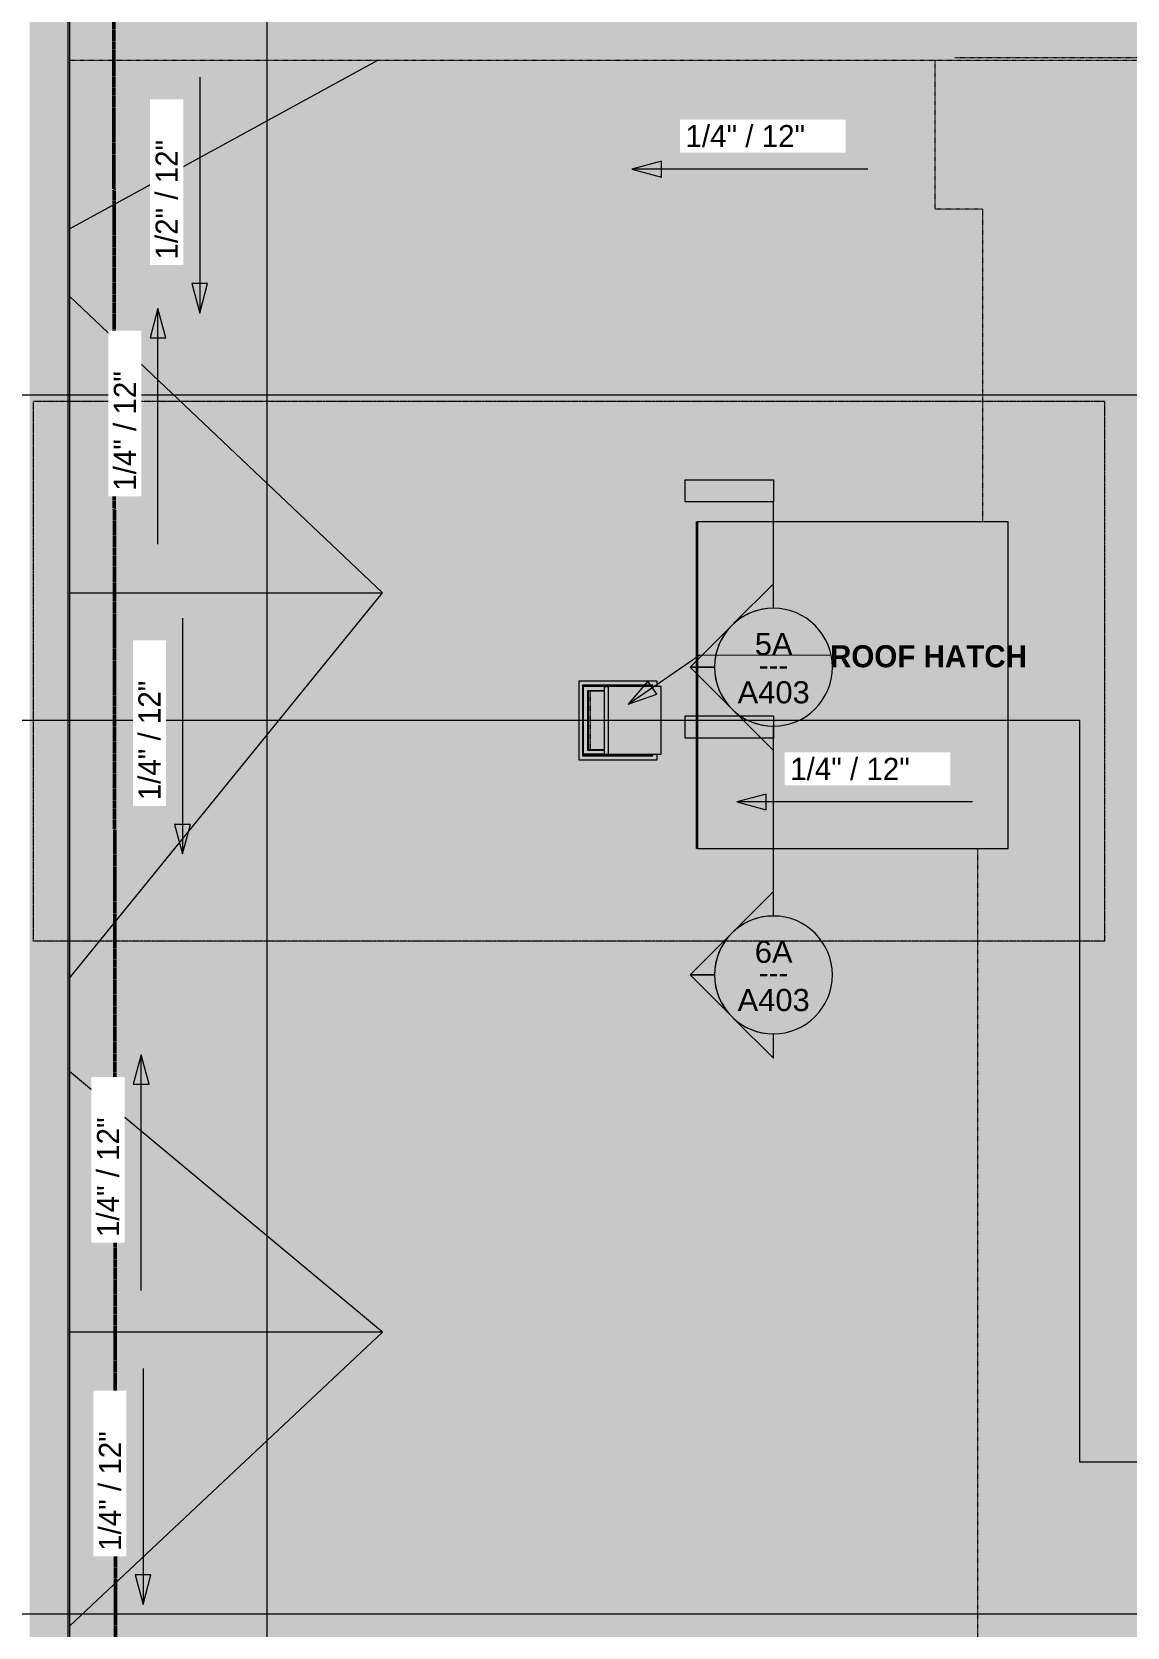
# Model space of a CAD drawing. Header units: inches. Extents: x -4250 to -935, y 9756 to 12395.
# Drawn here: x -3866 to -3420, y 11109 to 11759 of the extents above; entities that cross this region are included whole.
import ezdxf

# ---------------------------------------------------------------- set-up
doc = ezdxf.new("R2010")
doc.units = ezdxf.units.IN
doc.header["$MEASUREMENT"] = 0
for name, pattern in [('Aligning Line 1_8_', [0.25, 0.125, -0.125]), ('Dash 1_16_', [0.125, 0.0625, -0.0625]), ('Double Dash 3_8_', [1, 0.375, -0.125, 0.125, -0.125, 0.125, -0.125])]:
    doc.linetypes.add(name, pattern=pattern)
for name, color, linetype, lineweight in [('0-1', 7, 'Continuous', 5), ('A-FLOR-1', 31, 'Continuous', 5), ('A-FLOR-2', 8, 'Continuous', 5), ('A-GENM', 5, 'Continuous', 9), ('A-ROOF', 132, 'Continuous', 13), ('A-ROOF-1', 8, 'Continuous', 5), ('A-ROOF-2', 132, 'Continuous', 5), ('A-ROOF-3', 7, 'Dash 1_16_', 9), ('A-ROOF-4', 132, 'Continuous', 9), ('A-WALL-2', 113, 'Continuous', 9), ('C-PROP-LINE', 91, 'Double Dash 3_8_', 50), ('G-ANNO-DIMS', 111, 'Continuous', 9), ('G-ANNO-SYMB-1', 147, 'Aligning Line 1_8_', 9), ('G-ANNO-SYMB-2', 111, 'Continuous', 9), ('G-ANNO-TEXT', 231, 'Continuous', 9), ('S-FNDN-1', 32, 'Continuous', 5), ('S-FNDN-2', 32, 'Continuous', 9)]:
    doc.layers.add(name, color=color, linetype=linetype, lineweight=lineweight)
doc.styles.add('Arial', font='arial.ttf', dxfattribs={"height": 9})
doc.styles.add('Century Gothic_1', font='ufonts.com_century-gothic.ttf', dxfattribs={"height": 9})
doc.styles.add('Century Gothic_B', font='GOTHICB.TTF', dxfattribs={"height": 9})

# ---------------------------------------------------------------- blocks, each defined once
blk = doc.blocks.new('CTR - 1st Phase -Stairs _ Elevators_rvt-1-FLOOR PLAN - ROOF')
at = {"layer": 'A-FLOR-1'}
blk.add_hatch(color=256, dxfattribs=at).paths.add_polyline_path([(-3636.25, 11466.6), (-3633.26, 11466.6), (-3633.26, 11490.6), (-3639.05, 11490.6), (-3639.05, 11466.6)], flags=0)
at = {"layer": 'G-ANNO-SYMB-1'}
for p, q in [((-3865.75, 11388.71), (-3865.75, 11608.39)), ((-3429.67, 11608.39), (-3865.75, 11608.39)), ((-3429.67, 11608.39), (-3429.67, 11388.71)), ((-3429.67, 11388.71), (-3865.75, 11388.71))]:
    blk.add_line(p, q, dxfattribs=at)
blk = doc.blocks.new('Basic Wall _ EXT - FIBER CEMENT - SMALL - ___-2145935-FLOOR PLAN - ROOF')
at = {"layer": 'A-WALL-2'}
for points in [[(-3867.29, 9973.63), (-3851.85, 9989.12), (-3851.85, 12109.72), (-3867.29, 12125.15), (-3867.29, 9983.22)], [(-3851.85, 9989.07), (-3851.63, 9989.33), (-3851.66, 12109.52), (-3851.85, 12109.65), (-3851.85, 11422.45), (-3851.85, 9989.1)], [(-3851.59, 9989.33), (-3851.11, 9989.8), (-3851.16, 12109.02), (-3851.59, 12109.45), (-3851.59, 9989.8)]]:
    blk.add_hatch(color=256, dxfattribs=at).paths.add_polyline_path(points, flags=0)
for p, q in [((-3851.85, 12109.71), (-3851.85, 9989.07)), ((-3851.63, 9989.29), (-3851.63, 12109.49)), ((-3851.11, 12108.98), (-3851.11, 9989.8))]:
    blk.add_line(p, q, dxfattribs=at)
blk = doc.blocks.new('Hatch-Precision_Ladders-Roof_Hatch - 2_0_x2_0_-2210683-FLOOR PLAN - ROOF')
at = {"layer": 'A-GENM'}
for points in [[(-3636.25, 11462.6), (-3611.78, 11462.6), (-3611.78, 11464.85), (-3613.57, 11464.85), (-3613.57, 11464.24), (-3642.28, 11464.24), (-3642.28, 11492.95), (-3613.57, 11492.95), (-3613.57, 11492.35), (-3611.78, 11492.35), (-3611.78, 11494.6), (-3643.77, 11494.6), (-3643.77, 11462.6), (-3638.49, 11462.6)], [(-3613.93, 11492.61), (-3613.57, 11492.95), (-3642.28, 11492.95), (-3641.95, 11492.61), (-3613.95, 11492.61)], [(-3642.28, 11464.24), (-3641.97, 11464.58), (-3641.97, 11492.63), (-3642.28, 11492.92), (-3642.28, 11464.27)], [(-3641.97, 11464.58), (-3641.76, 11464.85), (-3641.76, 11492.35), (-3641.71, 11492.35), (-3641.97, 11492.55), (-3641.97, 11464.64)], [(-3615.77, 11492.35), (-3614.22, 11492.35), (-3614.01, 11492.61), (-3641.95, 11492.59), (-3641.71, 11492.35), (-3615.78, 11492.35)], [(-3640.11, 11464.85), (-3633.26, 11464.85), (-3633.26, 11466.6), (-3640.02, 11466.6), (-3640.02, 11490.6), (-3633.26, 11490.6), (-3633.26, 11492.35), (-3641.76, 11492.35), (-3641.76, 11464.85), (-3641.52, 11464.85)], [(-3639.77, 11466.6), (-3639.77, 11466.6), (-3639.77, 11490.6), (-3640.02, 11490.6), (-3640.02, 11466.6)], [(-3631.71, 11464.85), (-3631.71, 11492.35), (-3633.26, 11492.35), (-3633.26, 11464.85)], [(-3615.77, 11464.85), (-3610.24, 11464.85), (-3610.24, 11492.35), (-3631.71, 11492.35), (-3631.71, 11464.85)], [(-3611.78, 11492.35), (-3611.77, 11492.35), (-3611.78, 11494.6)], [(-3636.25, 11464.24), (-3613.57, 11464.24), (-3613.96, 11464.58), (-3641.97, 11464.56), (-3642.28, 11464.24), (-3639.01, 11464.24)], [(-3614.27, 11464.58), (-3613.95, 11464.58), (-3614.27, 11464.85), (-3641.71, 11464.85), (-3641.95, 11464.58), (-3614.46, 11464.58)], [(-3613.95, 11464.58), (-3613.93, 11464.58), (-3613.95, 11464.77)]]:
    blk.add_hatch(color=256, dxfattribs=at).paths.add_polyline_path(points, flags=0)
h = blk.add_hatch(color=256, dxfattribs=at)
h.paths.add_polyline_path([(-3613.95, 11464.58), (-3613.95, 11464.85), (-3614.22, 11464.85), (-3614.04, 11464.67)], flags=0)
h.paths.add_polyline_path([(-3614.22, 11492.35), (-3613.95, 11492.35), (-3613.95, 11492.61)], flags=0)
h = blk.add_hatch(color=256, dxfattribs=at)
h.paths.add_polyline_path([(-3613.57, 11464.24), (-3613.57, 11464.85), (-3613.93, 11464.85), (-3613.93, 11464.58)], flags=0)
h.paths.add_polyline_path([(-3613.57, 11492.35), (-3613.57, 11492.95), (-3613.93, 11492.61), (-3613.93, 11492.35)], flags=0)
for p, q in [((-3611.78, 11494.6), (-3643.77, 11494.6)), ((-3643.77, 11494.6), (-3643.77, 11462.6)), ((-3641.95, 11492.61), (-3642.28, 11492.95)), ((-3642.28, 11492.95), (-3642.28, 11464.24)), ((-3613.57, 11492.95), (-3642.28, 11492.95)), ((-3641.71, 11492.35), (-3641.97, 11492.61)), ((-3641.97, 11492.61), (-3641.97, 11464.58)), ((-3613.95, 11492.61), (-3641.97, 11492.61)), ((-3641.76, 11464.85), (-3641.76, 11492.35)), ((-3633.26, 11492.35), (-3641.76, 11492.35)), ((-3633.26, 11490.69), (-3640.11, 11490.69)), ((-3640.11, 11490.69), (-3640.11, 11466.5)), ((-3640.02, 11490.6), (-3640.02, 11466.6)), ((-3633.26, 11490.6), (-3640.02, 11490.6)), ((-3640.02, 11466.6), (-3640.02, 11490.6)), ((-3640.02, 11490.6), (-3633.26, 11490.6)), ((-3639.77, 11490.6), (-3639.77, 11466.6)), ((-3633.26, 11464.85), (-3633.26, 11492.35)), ((-3633.26, 11492.35), (-3631.71, 11492.35)), ((-3631.71, 11492.35), (-3631.71, 11464.85)), ((-3610.24, 11492.35), (-3631.71, 11492.35)), ((-3613.95, 11492.61), (-3614.22, 11492.35)), ((-3613.95, 11492.35), (-3613.95, 11492.61)), ((-3613.93, 11492.61), (-3613.95, 11492.61)), ((-3613.57, 11492.95), (-3613.93, 11492.61)), ((-3613.93, 11492.35), (-3613.93, 11492.61)), ((-3613.57, 11492.35), (-3613.57, 11492.95)), ((-3611.78, 11492.35), (-3611.78, 11494.6)), ((-3611.77, 11494.6), (-3611.78, 11494.6)), ((-3610.24, 11464.85), (-3610.24, 11492.35)), ((-3643.77, 11462.6), (-3611.78, 11462.6)), ((-3641.95, 11464.58), (-3642.28, 11464.24)), ((-3642.28, 11464.24), (-3613.57, 11464.24)), ((-3641.71, 11464.85), (-3641.97, 11464.58)), ((-3641.97, 11464.58), (-3613.95, 11464.58)), ((-3633.26, 11464.85), (-3641.76, 11464.85)), ((-3640.11, 11466.5), (-3633.26, 11466.5)), ((-3640.02, 11466.6), (-3633.26, 11466.6)), ((-3633.26, 11466.6), (-3640.02, 11466.6)), ((-3633.26, 11464.85), (-3631.71, 11464.85)), ((-3631.71, 11464.85), (-3610.24, 11464.85)), ((-3614.22, 11464.85), (-3613.95, 11464.58)), ((-3613.95, 11464.58), (-3613.95, 11464.85)), ((-3613.95, 11464.58), (-3613.93, 11464.58)), ((-3613.93, 11464.58), (-3613.93, 11464.85)), ((-3613.93, 11464.58), (-3613.57, 11464.24)), ((-3613.57, 11464.24), (-3613.57, 11464.85)), ((-3611.78, 11462.6), (-3611.78, 11464.85)), ((-3611.77, 11462.6), (-3611.78, 11462.6))]:
    blk.add_line(p, q, dxfattribs=at)
blk = doc.blocks.new('Family - ___-1878392-FLOOR PLAN - ROOF')
at = {"layer": 'C-PROP-LINE'}
blk.add_line((-3833.41, 12088.69), (-3830.99, 9768.08), dxfattribs=at)
blk = doc.blocks.new('Section - 3_32_ x 3_8_-54337-FLOOR PLAN - ROOF')
at = {"layer": 'G-ANNO-SYMB-2'}
blk.add_hatch(color=256, dxfattribs=at).paths.add_polyline_path([(0, 0.375), (0, 0), (-0.09375, 0), (-0.09375, 0.375)], flags=0)
for p, q in [((0, 0.375), (-0.09375, 0.375)), ((-0.09375, 0.375), (-0.09375, 0)), ((0, 0), (0, 0.375)), ((-0.09375, 0), (0, 0))]:
    blk.add_line(p, q, dxfattribs=at)
blk = doc.blocks.new('Section - Section Head - Filled-22785-FLOOR PLAN - ROOF')
at = {"layer": 'G-ANNO-SYMB-2'}
h = blk.add_hatch(color=256, dxfattribs=at)
edge = h.paths.add_edge_path(flags=0)
edge.add_line((-0.4268, 0.1768), (-0.25, 0.3536))
edge.add_line((-0.25, 0.3536), (-0.25, 0.25))
edge.add_arc((-0.25, 0), 0.25, 90, 135)
h = blk.add_hatch(color=256, dxfattribs=at)
edge = h.paths.add_edge_path(flags=0)
edge.add_arc((-0.25, 0), 0.25, 45, 90)
edge.add_line((-0.25, 0.25), (-0.25, 0.3536))
edge.add_line((-0.25, 0.3536), (-0.0732, 0.1768))
h = blk.add_hatch(color=256, dxfattribs=at)
edge = h.paths.add_edge_path(flags=0)
edge.add_arc((-0.25, 0), 0.2503, 137.9216, 180)
edge.add_line((-0.5003, 0), (-0.6036, 0))
edge.add_line((-0.6036, 0), (-0.4358, 0.1678))
h = blk.add_hatch(color=256, dxfattribs=at)
edge = h.paths.add_edge_path(flags=0)
edge.add_line((-0.0642, 0.1678), (0.1036, 0))
edge.add_line((0.1036, 0), (0.0003, 0))
edge.add_arc((-0.25, 0), 0.2503, 0, 42.0784)
for p, q in [((-0.25, 0.3536), (-0.4268, 0.1768)), ((-0.25, 0.25), (-0.25, 0.3536)), ((-0.0732, 0.1768), (-0.25, 0.3536)), ((-0.25, 0.3536), (-0.25, 0.25)), ((-0.4358, 0.1678), (-0.6036, 0)), ((0.1036, 0), (-0.0642, 0.1678)), ((-0.6036, 0), (-0.5003, 0)), ((0.0003, 0), (0.1036, 0))]:
    blk.add_line(p, q, dxfattribs=at)
for centre, radius, start, end in [((-0.2503, 0), 0.25, 360, 180), ((-0.25, 0), 0.25, 90, 135), ((-0.25, 0), 0.25, 45, 90), ((-0.25, 0), 0.2503, 137.9216, 180), ((-0.25, 0), 0.2503, 0, 42.0784), ((-0.2503, 0), 0.25, 180, 360)]:
    blk.add_arc(centre, radius, start, end, dxfattribs=at)

msp = doc.modelspace()

# ---------------------------------------------------------------- hatches: boundary and pattern name
at = {"layer": 'A-FLOR-2'}
msp.add_hatch(color=256, dxfattribs=at).paths.add_polyline_path([(-3481.17, 10351.34), (-3408.67, 10351.34), (-3408.67, 10841.78), (-3409.66, 10841.78), (-3409.66, 11257), (-3408.67, 11257), (-3408.67, 11747.44), (-3498.57, 11747.44), (-3498.57, 11686.74), (-3479.22, 11686.74), (-3479.22, 11559.49), (-3468.82, 11559.49), (-3468.82, 11426.49), (-3481.17, 11426.49), (-3481.17, 11027.44), (-3499.17, 11027.44), (-3499.17, 10966.96), (-3481.17, 10966.96), (-3481.17, 10709.41), (-3499.17, 10709.41), (-3499.17, 10648.94), (-3481.17, 10648.94), (-3481.17, 10412.04), (-3499.17, 10412.04), (-3499.17, 10351.34)], flags=0)
at = {"layer": 'A-ROOF-1'}
msp.add_hatch(color=256, dxfattribs=at).paths.add_polyline_path([(-3407.67, 11256.49), (-2077.02, 11256.49), (-2077.06, 11274.86), (-2077.53, 11310.43), (-2077.53, 11981.74), (-2337.64, 12108.98), (-2391.19, 12108.98), (-2512.41, 11981.08), (-2619.83, 12108.98), (-2651.58, 12108.98), (-2771.02, 11981.08), (-2926.26, 12108.98), (-2968.4, 12108.98), (-3114.24, 11981.08), (-3272.56, 12108.98), (-3310.15, 12108.98), (-3420.44, 11981.08), (-3537.29, 12108.98), (-3590.33, 12108.98), (-3851.11, 11981.74), (-3851.11, 11747.44), (-3489.62, 11747.44), (-3490.62, 11748.44), (-3407.67, 11748.44), (-3407.67, 11719.24), (-3202.37, 11719.24), (-3202.37, 11737.24), (-3071.87, 11737.24), (-3071.87, 11719.24), (-2797.15, 11719.24), (-2797.15, 11737.24), (-2736.67, 11737.24), (-2736.67, 11719.24), (-2639.95, 11719.24), (-2639.95, 11837.19), (-2522.7, 11837.19), (-2522.7, 11719.24), (-2506.29, 11719.24), (-2492.69, 11732.84), (-2442.84, 11682.99), (-2492.69, 11633.14), (-2506.29, 11646.74), (-2649.47, 11646.74), (-2649.47, 11628.74), (-2779.97, 11628.74), (-2779.97, 11646.74), (-3024.9, 11646.74), (-3024.9, 11628.74), (-3085.37, 11628.74), (-3085.37, 11646.74), (-3208.07, 11646.74), (-3208.07, 11628.74), (-3268.55, 11628.74), (-3268.55, 11646.74), (-3407.67, 11646.74), (-3407.67, 11264.72)], flags=0)
h = msp.add_hatch(color=256, dxfattribs=at)
h.paths.add_polyline_path([(-3441.61, 10350.34), (-3407.67, 10350.34), (-3407.68, 10841.78), (-3408.67, 10841.78), (-3408.67, 10351.34), (-3489.62, 10351.34), (-3490.62, 10350.34)], flags=0)
h.paths.add_polyline_path([(-3535.69, 10351.34), (-3499.17, 10351.34), (-3499.17, 10412.04), (-3481.17, 10412.04), (-3481.17, 10648.94), (-3499.17, 10648.94), (-3499.17, 10709.41), (-3481.17, 10709.41), (-3481.17, 10966.96), (-3499.17, 10966.96), (-3499.17, 11027.44), (-3481.17, 11027.44), (-3481.17, 11426.49), (-3595.82, 11426.49), (-3595.82, 11559.49), (-3479.22, 11559.49), (-3479.22, 11686.74), (-3498.57, 11686.74), (-3498.57, 11747.44), (-3725.54, 11747.44), (-3851.11, 11678.75), (-3851.11, 11651.28), (-3723.71, 11530.48), (-3851.11, 11373.65), (-3851.11, 11335.71), (-3723.71, 11229.49), (-3851.11, 11109.81), (-3851.11, 11073.44), (-3723.71, 10940.96), (-3851.11, 10804.85), (-3851.11, 10760.43), (-3723.71, 10588.59), (-3725.73, 10577.61), (-3726.97, 10571.18), (-3728.76, 10562.5), (-3730.65, 10553.85), (-3732.68, 10545.23), (-3734.83, 10536.63), (-3737.14, 10528.08), (-3739.61, 10519.57), (-3742.25, 10511.12), (-3745.08, 10502.73), (-3748.13, 10494.41), (-3751.4, 10486.18), (-3754.93, 10478.05), (-3758.71, 10470.05), (-3762.78, 10462.18), (-3767.16, 10454.48), (-3771.85, 10446.97), (-3776.87, 10439.68), (-3782.23, 10432.62), (-3787.93, 10425.84), (-3793.96, 10419.35), (-3800.31, 10413.18), (-3806.96, 10407.33), (-3813.89, 10401.82), (-3821.08, 10396.65), (-3828.49, 10391.81), (-3836.64, 10387.01), (-3843.9, 10383.09), (-3851.11, 10379.53), (-3851.11, 10351.34), (-3603.59, 10351.34)], flags=0)
h.paths.add_polyline_path([(-3407.67, 11257), (-3407.67, 11748.44), (-3490.62, 11748.44), (-3489.62, 11747.44), (-3408.67, 11747.44), (-3408.67, 11257), (-3407.68, 11257)], flags=0)
h.paths.add_polyline_path([(-3633.13, 11462.6), (-3643.77, 11462.6), (-3643.77, 11494.6), (-3611.77, 11494.6), (-3611.77, 11492.35), (-3610.24, 11492.35), (-3610.24, 11464.85), (-3611.77, 11464.85), (-3611.78, 11462.6), (-3631.71, 11462.6)], flags=0)
at = {"layer": 'A-ROOF-2'}
for points in [[(-3851.11, 11678.76), (-3725.54, 11747.44), (-3851.11, 11747.44), (-3851.11, 11688.6)], [(-3845.73, 11530.48), (-3723.71, 11530.48), (-3851.11, 11651.28), (-3851.11, 11530.48)], [(-3477.32, 11426.49), (-3468.82, 11426.49), (-3468.82, 11559.49), (-3595.32, 11559.49), (-3595.32, 11426.49), (-3477.81, 11426.49)], [(-3851.11, 11373.65), (-3723.71, 11530.48), (-3851.11, 11530.48), (-3851.11, 11383.01)], [(-3851.11, 11229.49), (-3723.71, 11229.49), (-3851.11, 11335.71), (-3851.11, 11235.15)], [(-3851.11, 11109.81), (-3723.71, 11229.49), (-3851.11, 11229.49), (-3851.11, 11116.86)]]:
    msp.add_hatch(color=256, dxfattribs=at).paths.add_polyline_path(points, flags=0)
at = {"layer": 'G-ANNO-DIMS'}
for points in [[(-3622.07, 11703.01), (-3610.07, 11699.8), (-3610.07, 11706.23)], [(-3798.08, 11644.46), (-3794.86, 11656.46), (-3801.29, 11656.46)], [(-3815.09, 11646.31), (-3818.3, 11634.31), (-3811.87, 11634.31)], [(-3579.41, 11445.39), (-3567.41, 11442.18), (-3567.41, 11448.61)], [(-3805.08, 11424.29), (-3801.87, 11436.29), (-3808.3, 11436.29)], [(-3821.96, 11342.48), (-3825.17, 11330.48), (-3818.74, 11330.48)], [(-3821.18, 11118.72), (-3817.97, 11130.72), (-3824.4, 11130.72)]]:
    msp.add_hatch(color=256, dxfattribs=at).paths.add_polyline_path(points, flags=0)
at = {"layer": 'G-ANNO-TEXT'}
msp.add_hatch(color=256, dxfattribs=at).paths.add_polyline_path([(-3623.68, 11485.21), (-3611.96, 11489.34), (-3615.6, 11494.64)], flags=0)
at = {"layer": 'S-FNDN-1'}
for points in [[(-3595.32, 11550.99), (-3595.32, 11559.49), (-3595.82, 11559.49), (-3595.82, 11550.99)], [(-3595.82, 11426.49), (-3595.32, 11426.49), (-3595.32, 11550.99), (-3595.82, 11550.99), (-3595.82, 11430.89)]]:
    msp.add_hatch(color=256, dxfattribs=at).paths.add_polyline_path(points, flags=0)

# ---------------------------------------------------------------- linework, layer by layer
at = {"layer": 'A-ROOF'}
for p, q in [((-3851.11, 11530.48), (-3723.71, 11530.48)), ((-3723.71, 11229.49), (-3851.11, 11229.49))]:
    msp.add_line(p, q, dxfattribs=at)
at = {"layer": 'A-ROOF-3'}
for p, q in [((-3490.62, 11748.44), (-3407.67, 11748.44)), ((-3851.11, 11747.44), (-3408.67, 11747.44)), ((-3498.57, 11686.74), (-3498.57, 11747.44)), ((-3479.22, 11686.74), (-3498.57, 11686.74)), ((-3479.22, 11559.49), (-3479.22, 11686.74)), ((-3639.05, 11490.6), (-3639.05, 11466.6)), ((-3481.17, 11027.44), (-3481.17, 11426.49))]:
    msp.add_line(p, q, dxfattribs=at)
at = {"layer": 'A-ROOF-4'}
for p, q in [((-3851.11, 11678.76), (-3725.54, 11747.44)), ((-3723.71, 11530.48), (-3851.11, 11651.28)), ((-3468.82, 11559.49), (-3595.32, 11559.49)), ((-3595.32, 11559.49), (-3595.32, 11426.49)), ((-3468.82, 11426.49), (-3468.82, 11559.49)), ((-3851.11, 11373.65), (-3723.71, 11530.48)), ((-3595.32, 11426.49), (-3468.82, 11426.49)), ((-3723.71, 11229.49), (-3851.11, 11335.71)), ((-3851.11, 11109.81), (-3723.71, 11229.49))]:
    msp.add_line(p, q, dxfattribs=at)
at = {"layer": 'G-ANNO-DIMS'}
for p, q in [((-3798.08, 11740.46), (-3798.08, 11644.46)), ((-3610.07, 11706.23), (-3622.07, 11703.01)), ((-3622.07, 11703.01), (-3610.07, 11699.8)), ((-3526.07, 11703.01), (-3622.07, 11703.01)), ((-3610.07, 11699.8), (-3610.07, 11706.23)), ((-3794.86, 11656.46), (-3801.29, 11656.46)), ((-3801.29, 11656.46), (-3798.08, 11644.46)), ((-3798.08, 11644.46), (-3794.86, 11656.46)), ((-3815.09, 11646.31), (-3818.3, 11634.31)), ((-3811.87, 11634.31), (-3815.09, 11646.31)), ((-3815.09, 11550.31), (-3815.09, 11646.31)), ((-3818.3, 11634.31), (-3811.87, 11634.31)), ((-3805.08, 11520.29), (-3805.08, 11424.29)), ((-3567.41, 11448.61), (-3579.41, 11445.39)), ((-3579.41, 11445.39), (-3567.41, 11442.18)), ((-3483.41, 11445.39), (-3579.41, 11445.39)), ((-3567.41, 11442.18), (-3567.41, 11448.61)), ((-3801.87, 11436.29), (-3808.3, 11436.29)), ((-3808.3, 11436.29), (-3805.08, 11424.29)), ((-3805.08, 11424.29), (-3801.87, 11436.29)), ((-3821.96, 11342.48), (-3825.17, 11330.48)), ((-3818.74, 11330.48), (-3821.96, 11342.48)), ((-3821.96, 11246.48), (-3821.96, 11342.48)), ((-3825.17, 11330.48), (-3818.74, 11330.48)), ((-3821.18, 11214.72), (-3821.18, 11118.72)), ((-3817.97, 11130.72), (-3824.4, 11130.72)), ((-3824.4, 11130.72), (-3821.18, 11118.72)), ((-3821.18, 11118.72), (-3817.97, 11130.72))]:
    msp.add_line(p, q, dxfattribs=at)
at = {"layer": 'G-ANNO-SYMB-2'}
for p, q in [((-3770.72, 12332.6), (-3770.72, 9814.53)), ((-1830.95, 11610.99), (-4071.96, 11610.99)), ((-3564.47, 11524.29), (-3564.47, 11567.6)), ((-3439.75, 11478.6), (-4154.72, 11478.6)), ((-3439.75, 11176.61), (-3439.75, 11478.6)), ((-3564.47, 11399), (-3564.47, 11471.4)), ((-1869.92, 11176.61), (-3439.75, 11176.61)), ((-1806.95, 11114.74), (-4071.96, 11114.74))]:
    msp.add_line(p, q, dxfattribs=at)
at = {"layer": 'G-ANNO-TEXT'}
for p, q in [((-3623.68, 11485.21), (-3594.41, 11505.27)), ((-3594.41, 11505.27), (-3541.43, 11505.23)), ((-3615.6, 11494.64), (-3623.68, 11485.21)), ((-3623.68, 11485.21), (-3611.96, 11489.34)), ((-3611.96, 11489.34), (-3615.6, 11494.64))]:
    msp.add_line(p, q, dxfattribs=at)
at = {"layer": 'S-FNDN-2'}
for p, q in [((-3595.82, 11559.49), (-3595.32, 11559.49)), ((-3595.82, 11426.49), (-3595.82, 11559.49)), ((-3595.32, 11426.49), (-3595.82, 11426.49))]:
    msp.add_line(p, q, dxfattribs=at)

# ---------------------------------------------------------------- block references
at = {"layer": '0-1'}
msp.add_blockref('CTR - 1st Phase -Stairs _ Elevators_rvt-1-FLOOR PLAN - ROOF', (0, 0), dxfattribs=at)
at = {"layer": 'A-GENM'}
msp.add_blockref('Hatch-Precision_Ladders-Roof_Hatch - 2_0_x2_0_-2210683-FLOOR PLAN - ROOF', (0, 0), dxfattribs=at)
at = {"layer": 'A-WALL-2'}
msp.add_blockref('Basic Wall _ EXT - FIBER CEMENT - SMALL - ___-2145935-FLOOR PLAN - ROOF', (0, 0), dxfattribs=at)
at = {"layer": 'C-PROP-LINE'}
msp.add_blockref('Family - ___-1878392-FLOOR PLAN - ROOF', (0, 0), dxfattribs=at)
at = {"layer": 'G-ANNO-SYMB-2', "extrusion": (0, 0, -1), "xscale": 95.99999999999994, "yscale": 95.99999999999994, "zscale": 95.99999999999994, "rotation": 270.0000000000002}
for p in [(3564.47, 11567.6), (3564.47, 11471.4)]:
    msp.add_blockref('Section - 3_32_ x 3_8_-54337-FLOOR PLAN - ROOF', p, dxfattribs=at)
at = {"layer": 'G-ANNO-SYMB-2', "xscale": 95.99999999999994, "yscale": 95.99999999999994, "zscale": 95.99999999999994, "rotation": 90}
msp.add_blockref('Section - Section Head - Filled-22785-FLOOR PLAN - ROOF', (-3564.47, 11399), dxfattribs=at)

# ---------------------------------------------------------------- texts
at = {"layer": 'G-ANNO-SYMB-2', "char_height": 9, "attachment_point": 1}
for s, insert, width, style in [('5A', (-3572.05, 11514.19), 18.786, 'Arial'), ('---', (-3570.45, 11505.69), 15.453, 'Century Gothic_1'), ('A403', (-3579.04, 11494.56), 35.754, 'Arial'), ('6A', (-3572.05, 11388.91), 18.786, 'Arial'), ('---', (-3570.45, 11380.4), 15.453, 'Century Gothic_1'), ('A403', (-3579.04, 11369.27), 35.754, 'Arial')]:
    msp.add_mtext(s, dxfattribs=dict(at, insert=insert, width=width, style=style))
at = {"layer": 'G-ANNO-TEXT', "insert": (-3541.43, 11509.23), "char_height": 9, "width": 97.869, "attachment_point": 1, "style": 'Century Gothic_B'}
msp.add_mtext('ROOF HATCH', dxfattribs=at)

# ---------------------------------------------------------------- next in the draw order: texts
at = {"layer": 'G-ANNO-DIMS', "char_height": 9, "width": 62.9235, "attachment_point": 1, "rotation": 90, "line_spacing_factor": 0.984502, "style": 'Century Gothic_1', "bg_fill": 3, "box_fill_scale": 1.25, "bg_fill_color": 256, "bg_fill_true_color": 13158600, "bg_fill_transparency": 0}
for s, insert in [('1/2" / 12"', (-3816.06, 11666.24)), ('1/4" / 12"', (-3833.07, 11572.09)), ('1/4" / 12"', (-3823.06, 11446.07)), ('1/4" / 12"', (-3839.94, 11268.26)), ('1/4" / 12"', (-3839.17, 11140.5))]:
    msp.add_mtext(s, dxfattribs=dict(at, insert=insert))
at = {"layer": 'G-ANNO-DIMS', "char_height": 9, "width": 62.9235, "attachment_point": 1, "line_spacing_factor": 0.984502, "style": 'Century Gothic_1', "bg_fill": 3, "box_fill_scale": 1.25, "bg_fill_color": 256, "bg_fill_true_color": 13158600, "bg_fill_transparency": 0}
for insert in [(-3600.28, 11720.99), (-3557.63, 11463.38)]:
    msp.add_mtext('1/4" / 12"', dxfattribs=dict(at, insert=insert))

# ---------------------------------------------------------------- next in the draw order: block references
at = {"layer": 'G-ANNO-SYMB-2', "xscale": 95.99999999999994, "yscale": 95.99999999999994, "zscale": 95.99999999999994, "rotation": 90}
msp.add_blockref('Section - Section Head - Filled-22785-FLOOR PLAN - ROOF', (-3564.47, 11524.29), dxfattribs=at)

doc.saveas('drawing.dxf')
